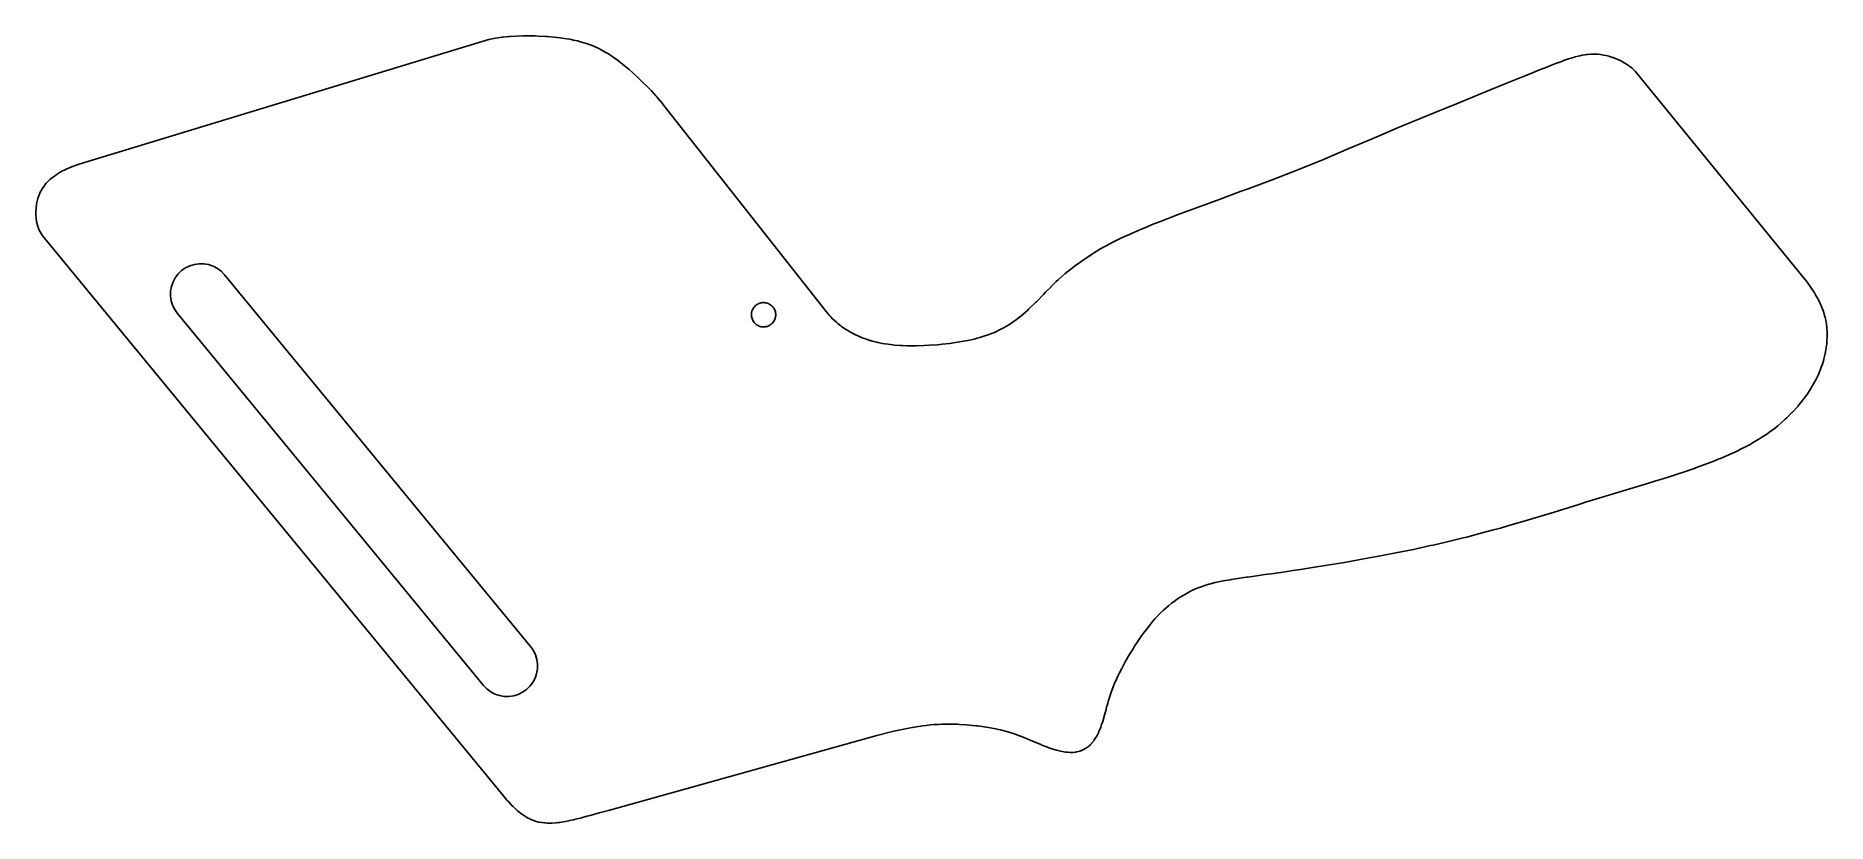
# Model space of a CAD drawing. Header units: metres. Extents: x -72 to 74, y -40 to 25.
import ezdxf

# ---------------------------------------------------------------- set-up
doc = ezdxf.new("R2010")
doc.units = ezdxf.units.M

msp = doc.modelspace()

# ---------------------------------------------------------------- linework, layer by layer
for p, q in [((-35.8557, 24.5261), (-68.8498, 14.4823)), ((-35.3154, 24.6732), (-35.8557, 24.5261)), ((-34.7742, 24.7865), (-35.3154, 24.6732)), ((-34.2287, 24.8689), (-34.7742, 24.7865)), ((-34.1304, 24.8802), (-34.2287, 24.8689)), ((-33.6739, 24.9246), (-34.1304, 24.8802)), ((-33.5772, 24.9323), (-33.6739, 24.9246)), ((-33.0439, 24.9635), (-33.5772, 24.9323)), ((-32.5251, 24.9777), (-33.0439, 24.9635)), ((-31.9098, 24.9724), (-32.5251, 24.9777)), ((-31.5108, 24.966), (-31.9098, 24.9724)), ((-31.2818, 24.957), (-31.5108, 24.966)), ((-30.6375, 24.9254), (-31.2818, 24.957)), ((-30.4948, 24.9162), (-30.6375, 24.9254)), ((-29.9777, 24.874), (-30.4948, 24.9162)), ((-29.4515, 24.8158), (-29.9777, 24.874)), ((-29.3268, 24.7995), (-29.4515, 24.8158)), ((-28.9127, 24.7379), (-29.3268, 24.7995)), ((-28.677, 24.6963), (-28.9127, 24.7379)), ((-28.3604, 24.6341), (-28.677, 24.6963)), ((-28.0421, 24.5604), (-28.3604, 24.6341)), ((-27.7971, 24.4975), (-28.0421, 24.5604)), ((-27.4296, 24.3886), (-27.7971, 24.4975)), ((-27.2255, 24.3211), (-27.4296, 24.3886)), ((-26.8447, 24.1793), (-27.2255, 24.3211)), ((-26.6522, 24.0986), (-26.8447, 24.1793)), ((-26.2899, 23.9332), (-26.6522, 24.0986)), ((-26.0949, 23.8335), (-26.2899, 23.9332)), ((-25.7651, 23.6531), (-26.0949, 23.8335)), ((-25.5671, 23.535), (-25.7651, 23.6531)), ((-25.2683, 23.3439), (-25.5671, 23.535)), ((-25.0793, 23.2166), (-25.2683, 23.3439)), ((-24.7966, 23.0115), (-25.0793, 23.2166)), ((-24.6285, 22.8883), (-24.7966, 23.0115)), ((-24.2081, 22.5534), (-24.6285, 22.8883)), ((-23.8117, 22.2154), (-24.2081, 22.5534)), ((-23.5046, 21.9424), (-23.8117, 22.2154)), ((50.7357, 22.1323), (50.0928, 21.8722)), ((51.1656, 22.3051), (50.7357, 22.1323)), ((51.3131, 22.3639), (51.1656, 22.3051)), ((51.8527, 22.5769), (51.3131, 22.3639)), ((52.2639, 22.7355), (51.8527, 22.5769)), ((52.3547, 22.7698), (52.2639, 22.7355)), ((52.8204, 22.9415), (52.3547, 22.7698)), ((52.8392, 22.9483), (52.8204, 22.9415)), ((53.2525, 23.0907), (52.8392, 22.9483)), ((53.4566, 23.1564), (53.2525, 23.0907)), ((53.6546, 23.2165), (53.4566, 23.1564)), ((53.7946, 23.2567), (53.6546, 23.2165)), ((54.0311, 23.3185), (53.7946, 23.2567)), ((54.1668, 23.3505), (54.0311, 23.3185)), ((54.3712, 23.3932), (54.1668, 23.3505)), ((54.3866, 23.3961), (54.3712, 23.3932)), ((54.591, 23.431), (54.3866, 23.3961)), ((54.7256, 23.4493), (54.591, 23.431)), ((54.8266, 23.4607), (54.7256, 23.4493)), ((55.0524, 23.4783), (54.8266, 23.4607)), ((55.0782, 23.4795), (55.0524, 23.4783)), ((55.3707, 23.4836), (55.0782, 23.4795)), ((55.6058, 23.4723), (55.3707, 23.4836)), ((55.6831, 23.4663), (55.6058, 23.4723)), ((55.865, 23.4459), (55.6831, 23.4663)), ((55.991, 23.4274), (55.865, 23.4459)), ((56.1111, 23.4066), (55.991, 23.4274)), ((56.2943, 23.3687), (56.1111, 23.4066)), ((56.3426, 23.3576), (56.2943, 23.3687)), ((56.5593, 23.3013), (56.3426, 23.3576)), ((56.592, 23.292), (56.5593, 23.3013)), ((56.882, 23.1995), (56.592, 23.292)), ((56.959, 23.172), (56.882, 23.1995)), ((57.1537, 23.0967), (56.959, 23.172)), ((57.358, 23.0083), (57.1537, 23.0967)), ((57.4295, 22.9751), (57.358, 23.0083)), ((57.5803, 22.9008), (57.4295, 22.9751)), ((57.6818, 22.8475), (57.5803, 22.9008)), ((57.8118, 22.7747), (57.6818, 22.8475)), ((57.9171, 22.7119), (57.8118, 22.7747)), ((58.0296, 22.6404), (57.9171, 22.7119)), ((58.1341, 22.5698), (58.0296, 22.6404)), ((58.2235, 22.5063), (58.1341, 22.5698)), ((58.327, 22.4268), (58.2235, 22.5063)), ((58.4545, 22.321), (58.327, 22.4268)), ((58.511, 22.2705), (58.4545, 22.321)), ((58.619, 22.1688), (58.511, 22.2705)), ((58.6707, 22.1149), (58.619, 22.1688)), ((58.7125, 22.0707), (58.6707, 22.1149)), ((58.8115, 21.9557), (58.7125, 22.0707)), ((-23.4327, 21.8777), (-23.5046, 21.9424)), ((-23.1121, 21.584), (-23.4327, 21.8777)), ((-22.7005, 21.1956), (-23.1121, 21.584)), ((-22.3397, 20.8391), (-22.7005, 21.1956)), ((-22.0797, 20.5712), (-22.3397, 20.8391)), ((-21.9785, 20.4645), (-22.0797, 20.5712)), ((47.965, 21.0063), (45.8256, 20.1367)), ((49.4724, 21.6199), (47.965, 21.0063)), ((50.0928, 21.8722), (49.4724, 21.6199)), ((72.3591, 5.36188), (58.8115, 21.9557)), ((-21.7922, 20.263), (-21.9785, 20.4645)), ((-21.6176, 20.0667), (-21.7922, 20.263)), ((-21.5329, 19.97), (-21.6176, 20.0667)), ((-21.2974, 19.6901), (-21.5329, 19.97)), ((-21.2721, 19.6594), (-21.2974, 19.6901)), ((-21.0788, 19.4201), (-21.2721, 19.6594)), ((-20.9577, 19.2681), (-21.0788, 19.4201)), ((-20.6654, 18.8967), (-20.9577, 19.2681)), ((43.7137, 19.2781), (42.6988, 18.8637)), ((45.8256, 20.1367), (43.7137, 19.2781)), ((-7.6432, 2.37395), (-20.6654, 18.8967)), ((40.421, 17.925), (39.6915, 17.6209)), ((41.1668, 18.234), (40.421, 17.925)), ((42.6988, 18.8637), (41.1668, 18.234)), ((36.9389, 16.4574), (35.234, 15.7319)), ((38.2836, 17.0286), (36.9389, 16.4574)), ((38.9791, 17.3221), (38.2836, 17.0286)), ((39.6915, 17.6209), (38.9791, 17.3221)), ((33.1373, 14.8519), (31.0411, 14.003)), ((35.234, 15.7319), (33.1373, 14.8519)), ((-71.1889, 13.3035), (-71.3215, 13.1921)), ((-71.1425, 13.3408), (-71.1889, 13.3035)), ((-70.8435, 13.5609), (-71.1425, 13.3408)), ((-70.8003, 13.5916), (-70.8435, 13.5609)), ((-70.4676, 13.7984), (-70.8003, 13.5916)), ((-70.2205, 13.9329), (-70.4676, 13.7984)), ((-70.1368, 13.9758), (-70.2205, 13.9329)), ((-69.9814, 14.0515), (-70.1368, 13.9758)), ((-69.807, 14.1313), (-69.9814, 14.0515)), ((-69.7254, 14.1664), (-69.807, 14.1313)), ((-69.482, 14.2655), (-69.7254, 14.1664)), ((-69.4517, 14.2769), (-69.482, 14.2655)), ((-69.1627, 14.3816), (-69.4517, 14.2769)), ((-68.8498, 14.4823), (-69.1627, 14.3816)), ((31.036, 14.001), (28.9294, 13.1856)), ((31.0411, 14.003), (31.036, 14.001)), ((-72.256, 11.8112), (-72.3063, 11.6511)), ((-72.2343, 11.8705), (-72.256, 11.8112)), ((-72.153, 12.0742), (-72.2343, 11.8705)), ((-72.1425, 12.0992), (-72.153, 12.0742)), ((-72.0651, 12.2589), (-72.1425, 12.0992)), ((-71.9691, 12.43), (-72.0651, 12.2589)), ((-71.9648, 12.4377), (-71.9691, 12.43)), ((-71.7436, 12.7535), (-71.9648, 12.4377)), ((-71.7388, 12.7596), (-71.7436, 12.7535)), ((-71.6238, 12.8941), (-71.7388, 12.7596)), ((-71.5165, 13.0077), (-71.6238, 12.8941)), ((-71.4867, 13.0374), (-71.5165, 13.0077)), ((-71.3215, 13.1921), (-71.4867, 13.0374)), ((26.4033, 12.243), (24.6621, 11.6035)), ((26.9578, 12.4478), (26.4033, 12.243)), ((28.9294, 13.1856), (26.9578, 12.4478)), ((-72.474, 10.6272), (-72.4758, 10.5795)), ((-72.4758, 10.5795), (-72.4758, 10.3442)), ((-72.4758, 10.3442), (-72.4752, 10.3218)), ((-72.4752, 10.3218), (-72.4578, 10.0454)), ((-72.4613, 10.8262), (-72.474, 10.6272)), ((-72.4539, 10.9019), (-72.4613, 10.8262)), ((-72.4178, 11.1656), (-72.4539, 10.9019)), ((-72.3922, 11.3064), (-72.4178, 11.1656)), ((-72.368, 11.4159), (-72.3922, 11.3064)), ((-72.3344, 11.5518), (-72.368, 11.4159)), ((-72.3063, 11.6511), (-72.3344, 11.5518)), ((21.211, 10.325), (20.3299, 9.98982)), ((21.9621, 10.6074), (21.211, 10.325)), ((22.5038, 10.8091), (21.9621, 10.6074)), ((22.7316, 10.8935), (22.5038, 10.8091)), ((24.6621, 11.6035), (22.7316, 10.8935)), ((-72.4578, 10.0454), (-72.4133, 9.74438)), ((-72.4133, 9.74438), (-72.3459, 9.47757)), ((-72.3459, 9.47757), (-72.3282, 9.41412)), ((-72.3282, 9.41412), (-72.2662, 9.2366)), ((-72.2662, 9.2366), (-72.2495, 9.1935)), ((-72.2495, 9.1935), (-72.1886, 9.0524)), ((-72.1886, 9.0524), (-72.123, 8.91656)), ((-72.123, 8.91656), (-71.965, 8.64893)), ((17.8877, 9.00183), (17.3331, 8.76013)), ((18.1409, 9.11006), (17.8877, 9.00183)), ((18.4823, 9.25194), (18.1409, 9.11006)), ((19.2376, 9.56123), (18.4823, 9.25194)), ((19.7831, 9.77541), (19.2376, 9.56123)), ((20.3299, 9.98982), (19.7831, 9.77541)), ((-71.965, 8.64893), (-71.8837, 8.5343)), ((-71.8837, 8.5343), (-71.7744, 8.39197)), ((-71.7744, 8.39197), (-34.144, -37.2829)), ((14.8035, 7.48206), (14.4861, 7.29169)), ((15.1435, 7.6772), (14.8035, 7.48206)), ((15.372, 7.80296), (15.1435, 7.6772)), ((15.511, 7.87836), (15.372, 7.80296)), ((15.9104, 8.08658), (15.511, 7.87836)), ((15.929, 8.09605), (15.9104, 8.08658)), ((16.3455, 8.30264), (15.929, 8.09605)), ((16.8192, 8.52707), (16.3455, 8.30264)), ((17.0389, 8.62802), (16.8192, 8.52707)), ((17.3331, 8.76013), (17.0389, 8.62802)), ((-60.5187, 5.73868), (-60.1973, 5.96361)), ((-60.1973, 5.96361), (-59.8447, 6.13548)), ((-59.8447, 6.13548), (-59.4695, 6.25006)), ((-59.4695, 6.25006), (-59.081, 6.30457)), ((-59.081, 6.30457), (-58.6888, 6.29761)), ((-58.6888, 6.29761), (-58.3024, 6.22937)), ((-58.3024, 6.22937), (-57.9315, 6.10156)), ((-57.9315, 6.10156), (-57.5852, 5.91728)), ((-57.5852, 5.91728), (-57.272, 5.68111)), ((12.5213, 5.9444), (12.2083, 5.69688)), ((12.7226, 6.09695), (12.5213, 5.9444)), ((13.0726, 6.35269), (12.7226, 6.09695)), ((13.2352, 6.46886), (13.0726, 6.35269)), ((13.6205, 6.73341), (13.2352, 6.46886)), ((13.7497, 6.82069), (13.6205, 6.73341)), ((14.1864, 7.10461), (13.7497, 6.82069)), ((14.2758, 7.16104), (14.1864, 7.10461)), ((14.4861, 7.29169), (14.2758, 7.16104)), ((-61.4175, 4.04948), (-61.3492, 4.43579)), ((-61.3492, 4.43579), (-61.2214, 4.80669)), ((-61.2214, 4.80669), (-61.0372, 5.15302)), ((-61.0372, 5.15302), (-60.801, 5.46625)), ((-60.801, 5.46625), (-60.5187, 5.73868)), ((-57.272, 5.68111), (-56.9996, 5.39885)), ((-56.9996, 5.39885), (-31.887, -25.0821)), ((10.7861, 4.40921), (10.7683, 4.39177)), ((11.2209, 4.83266), (10.7861, 4.40921)), ((11.3788, 4.98039), (11.2209, 4.83266)), ((11.7036, 5.27231), (11.3788, 4.98039)), ((11.9573, 5.4911), (11.7036, 5.27231)), ((12.2083, 5.69688), (11.9573, 5.4911)), ((72.7225, 4.90221), (72.3591, 5.36188)), ((72.8391, 4.75002), (72.7225, 4.90221)), ((73.0741, 4.42528), (72.8391, 4.75002)), ((73.3071, 4.08011), (73.0741, 4.42528)), ((-61.4244, 3.65724), (-61.4175, 4.04948)), ((-61.3699, 3.26875), (-61.4244, 3.65724)), ((-61.2553, 2.89357), (-61.3699, 3.26875)), ((-13.4041, 2.89839), (-13.3328, 2.9483)), ((-13.3328, 2.9483), (-13.2589, 2.99422)), ((-13.2589, 2.99422), (-13.18, 3.03102)), ((-13.18, 3.03102), (-13.0993, 3.06342)), ((-13.0993, 3.06342), (-13.0151, 3.08597)), ((-13.0151, 3.08597), (-12.9302, 3.10382)), ((-12.9302, 3.10382), (-12.8433, 3.11142)), ((-12.8433, 3.11142), (-12.7564, 3.11426)), ((-12.7564, 3.11426), (-12.6697, 3.10666)), ((-12.6697, 3.10666), (-12.5837, 3.09438)), ((-12.5837, 3.09438), (-12.4995, 3.07184)), ((-12.4995, 3.07184), (-12.4169, 3.04475)), ((-12.4169, 3.04475), (-12.3381, 3.00803)), ((-12.3381, 3.00803), (-12.2613, 2.96696)), ((-12.2613, 2.96696), (-12.19, 2.9171)), ((9.5255, 3.1203), (8.9545, 2.56575)), ((9.5497, 3.14424), (9.5255, 3.1203)), ((9.5946, 3.19011), (9.5497, 3.14424)), ((10.1658, 3.77637), (9.5946, 3.19011)), ((10.3425, 3.95895), (10.1658, 3.77637)), ((10.7683, 4.39177), (10.3425, 3.95895)), ((73.4062, 3.92488), (73.3071, 4.08011)), ((73.5385, 3.70699), (73.4062, 3.92488)), ((73.7096, 3.40146), (73.5385, 3.70699)), ((73.7619, 3.30103), (73.7096, 3.40146)), ((73.9681, 2.86223), (73.7619, 3.30103)), ((-61.0835, 2.54092), (-61.2553, 2.89357)), ((-60.8586, 2.21951), (-61.0835, 2.54092)), ((-35.746, -28.2615), (-60.8586, 2.21951)), ((-13.7813, 2.14381), (-13.7737, 2.23065)), ((-13.7785, 2.05704), (-13.7813, 2.14381)), ((-13.7709, 1.97026), (-13.7785, 2.05704)), ((-13.7737, 2.23065), (-13.7614, 2.31673)), ((-13.753, 1.88503), (-13.7709, 1.97026)), ((-13.7614, 2.31673), (-13.7389, 2.40074)), ((-13.7305, 1.80109), (-13.753, 1.88503)), ((-13.7389, 2.40074), (-13.7118, 2.48347)), ((-13.6981, 1.72031), (-13.7305, 1.80109)), ((-13.7118, 2.48347), (-13.6751, 2.56229)), ((-13.6613, 1.64142), (-13.6981, 1.72031)), ((-13.6751, 2.56229), (-13.634, 2.63907)), ((-13.6153, 1.56749), (-13.6613, 1.64142)), ((-13.634, 2.63907), (-13.5842, 2.71025)), ((-13.5655, 1.49632), (-13.6153, 1.56749)), ((-13.5842, 2.71025), (-13.5304, 2.77879)), ((-13.5073, 1.43143), (-13.5655, 1.49632)), ((-13.5304, 2.77879), (-13.4689, 2.84026)), ((-13.4689, 2.84026), (-13.4041, 2.89839)), ((-12.19, 2.9171), (-12.1215, 2.86331)), ((-12.1215, 2.86331), (-12.0601, 2.80185)), ((-12.0601, 2.80185), (-12.002, 2.73701)), ((-11.9832, 1.52303), (-12.037, 1.45448)), ((-12.002, 2.73701), (-11.952, 2.66571)), ((-11.9334, 1.59421), (-11.9832, 1.52303)), ((-11.952, 2.66571), (-11.9061, 2.59187)), ((-11.8923, 1.67099), (-11.9334, 1.59421)), ((-11.9061, 2.59187), (-11.8693, 2.51294)), ((-11.8556, 1.74979), (-11.8923, 1.67099)), ((-11.8693, 2.51294), (-11.8369, 2.43224)), ((-11.8285, 1.83258), (-11.8556, 1.74979)), ((-11.8369, 2.43224), (-11.8144, 2.34821)), ((-11.806, 1.91653), (-11.8285, 1.83258)), ((-11.8144, 2.34821), (-11.7965, 2.263)), ((-11.7937, 2.00275), (-11.806, 1.91653)), ((-11.7965, 2.263), (-11.7889, 2.17642)), ((-11.7861, 2.08936), (-11.7937, 2.00275)), ((-11.7889, 2.17642), (-11.7861, 2.08936)), ((-7.37936, 2.06224), (-7.6432, 2.37395)), ((-7.29906, 1.97702), (-7.37936, 2.06224)), ((-7.09161, 1.76349), (-7.29906, 1.97702)), ((-6.99695, 1.67384), (-7.09161, 1.76349)), ((-6.78011, 1.47855), (-6.99695, 1.67384)), ((-6.68304, 1.39644), (-6.78011, 1.47855)), ((7.72993, 1.55498), (7.55209, 1.43382)), ((7.94196, 1.70975), (7.72993, 1.55498)), ((8.10681, 1.83459), (7.94196, 1.70975)), ((8.31563, 2.00276), (8.10681, 1.83459)), ((8.4778, 2.13731), (8.31563, 2.00276)), ((8.69463, 2.32764), (8.4778, 2.13731)), ((8.83496, 2.45325), (8.69463, 2.32764)), ((8.9545, 2.56575), (8.83496, 2.45325)), ((73.9731, 2.85107), (73.9681, 2.86223)), ((74.1479, 2.39062), (73.9731, 2.85107)), ((74.1862, 2.2724), (74.1479, 2.39062)), ((74.2711, 1.97267), (74.1862, 2.2724)), ((74.2901, 1.89215), (74.2711, 1.97267)), ((74.3407, 1.66652), (74.2901, 1.89215)), ((74.3943, 1.35455), (74.3407, 1.66652)), ((-13.4458, 1.36992), (-13.5073, 1.43143)), ((-13.3775, 1.3163), (-13.4458, 1.36992)), ((-13.3061, 1.26628), (-13.3775, 1.3163)), ((-13.2294, 1.22528), (-13.3061, 1.26628)), ((-13.1505, 1.18851), (-13.2294, 1.22528)), ((-13.0679, 1.16144), (-13.1505, 1.18851)), ((-12.9837, 1.1389), (-13.0679, 1.16144)), ((-12.8977, 1.12662), (-12.9837, 1.1389)), ((-12.811, 1.11902), (-12.8977, 1.12662)), ((-12.7239, 1.12187), (-12.811, 1.11902)), ((-12.6373, 1.12946), (-12.7239, 1.12187)), ((-12.5522, 1.14734), (-12.6373, 1.12946)), ((-12.4681, 1.16986), (-12.5522, 1.14734)), ((-12.3872, 1.20235), (-12.4681, 1.16986)), ((-12.3086, 1.239), (-12.3872, 1.20235)), ((-12.2345, 1.28503), (-12.3086, 1.239)), ((-12.1633, 1.33493), (-12.2345, 1.28503)), ((-12.0986, 1.39293), (-12.1633, 1.33493)), ((-12.037, 1.45448), (-12.0986, 1.39293)), ((-6.44215, 1.20638), (-6.68304, 1.39644)), ((-6.35329, 1.13918), (-6.44215, 1.20638)), ((-6.05203, 0.931335), (-6.35329, 1.13918)), ((-6.0085, 0.901947), (-6.05203, 0.931335)), ((-5.64934, 0.686356), (-6.0085, 0.901947)), ((-5.55458, 0.635803), (-5.64934, 0.686356)), ((-5.28477, 0.496094), (-5.55458, 0.635803)), ((-5.09464, 0.407928), (-5.28477, 0.496094)), ((-4.85796, 0.303207), (-5.09464, 0.407928)), ((-4.70087, 0.241547), (-4.85796, 0.303207)), ((-4.41231, 0.133514), (-4.70087, 0.241547)), ((-4.29929, 0.096573), (-4.41231, 0.133514)), ((-3.95729, -0.010376), (-4.29929, 0.096573)), ((3.98381, 0.019348), (3.76788, -0.024445)), ((4.23941, 0.073608), (3.98381, 0.019348)), ((4.47816, 0.130447), (4.23941, 0.073608)), ((4.72635, 0.192352), (4.47816, 0.130447)), ((4.96185, 0.258118), (4.72635, 0.192352)), ((5.19714, 0.326996), (4.96185, 0.258118)), ((5.4409, 0.406693), (5.19714, 0.326996)), ((5.649, 0.477966), (5.4409, 0.406693)), ((5.90277, 0.574493), (5.649, 0.477966)), ((6.09042, 0.649384), (5.90277, 0.574493)), ((6.33496, 0.756912), (6.09042, 0.649384)), ((6.52477, 0.84462), (6.33496, 0.756912)), ((6.74481, 0.955841), (6.52477, 0.84462)), ((6.94644, 1.06294), (6.74481, 0.955841)), ((7.14957, 1.1803), (6.94644, 1.06294)), ((7.34621, 1.29926), (7.14957, 1.1803)), ((7.55209, 1.43382), (7.34621, 1.29926)), ((74.4317, 1.0376), (74.3943, 1.35455)), ((74.4529, 0.716568), (74.4317, 1.0376)), ((74.4349, -0.114288), (74.4581, 0.392563)), ((74.4581, 0.392563), (74.4529, 0.716568)), ((-3.87637, -0.031937), (-3.95729, -0.010376)), ((-3.49762, -0.129135), (-3.87637, -0.031937)), ((-3.40625, -0.148438), (-3.49762, -0.129135)), ((-3.03143, -0.225418), (-3.40625, -0.148438)), ((-2.83878, -0.256531), (-3.03143, -0.225418)), ((-2.55266, -0.301834), (-2.83878, -0.256531)), ((-2.17346, -0.346161), (-2.55266, -0.301834)), ((-2.05241, -0.360107), (-2.17346, -0.346161)), ((-1.53865, -0.39975), (-2.05241, -0.360107)), ((-1.39833, -0.405884), (-1.53865, -0.39975)), ((-1.02348, -0.4216), (-1.39833, -0.405884)), ((-0.230621, -0.421753), (-1.02348, -0.4216)), ((0.372635, -0.403992), (-0.230621, -0.421753)), ((0.800278, -0.383575), (0.372635, -0.403992)), ((1.47966, -0.332428), (0.800278, -0.383575)), ((1.86456, -0.297058), (1.47966, -0.332428)), ((2.48451, -0.223892), (1.86456, -0.297058)), ((2.95061, -0.160629), (2.48451, -0.223892)), ((3.76788, -0.024445), (2.95061, -0.160629)), ((74.1919, -1.49045), (74.2988, -1.04443)), ((74.2988, -1.04443), (74.3256, -0.910172)), ((74.3256, -0.910172), (74.3808, -0.585983)), ((74.3808, -0.585983), (74.4215, -0.259811)), ((74.4215, -0.259811), (74.4349, -0.114288)), ((73.5519, -3.15689), (73.7372, -2.76665)), ((73.7372, -2.76665), (73.9111, -2.34776)), ((73.9111, -2.34776), (73.9777, -2.17001)), ((73.9777, -2.17001), (74.0621, -1.9249)), ((74.0621, -1.9249), (74.1758, -1.54945)), ((74.1758, -1.54945), (74.1919, -1.49045)), ((72.6551, -4.61659), (72.8067, -4.40306)), ((72.8067, -4.40306), (72.8968, -4.27213)), ((72.8968, -4.27213), (73.1283, -3.91409)), ((73.1283, -3.91409), (73.1481, -3.8819)), ((73.1481, -3.8819), (73.3473, -3.54222)), ((73.3473, -3.54222), (73.4593, -3.33716)), ((73.4593, -3.33716), (73.5519, -3.15689)), ((71.1464, -6.32144), (71.5949, -5.87569)), ((71.5949, -5.87569), (71.6091, -5.86015)), ((71.6091, -5.86015), (72.0379, -5.38855)), ((72.0379, -5.38855), (72.1429, -5.2682)), ((72.1429, -5.2682), (72.4366, -4.90402)), ((72.4366, -4.90402), (72.6551, -4.61659)), ((69.7604, -7.47078), (70.0987, -7.21834)), ((70.0987, -7.21834), (70.4004, -6.97774)), ((70.4004, -6.97774), (70.6449, -6.77396)), ((70.6449, -6.77396), (71.0139, -6.44536)), ((71.0139, -6.44536), (71.1464, -6.32144)), ((67.3543, -8.90916), (67.7495, -8.70775)), ((67.7495, -8.70775), (68.133, -8.50067)), ((68.133, -8.50067), (68.4284, -8.33357)), ((68.4284, -8.33357), (68.8479, -8.08226)), ((68.8479, -8.08226), (69.1004, -7.92267)), ((69.1004, -7.92267), (69.5016, -7.65459)), ((69.5016, -7.65459), (69.7604, -7.47078)), ((63.665, -10.4319), (64.6473, -10.0729)), ((64.6473, -10.0729), (65.0215, -9.92976)), ((65.0215, -9.92976), (65.6075, -9.69514)), ((65.6075, -9.69514), (65.702, -9.65645)), ((65.702, -9.65645), (66.3837, -9.36446)), ((66.3837, -9.36446), (66.5116, -9.30734)), ((66.5116, -9.30734), (67.0669, -9.04984)), ((67.0669, -9.04984), (67.3543, -8.90916)), ((54.6483, -13.2492), (59.638, -11.737)), ((59.638, -11.737), (60.4077, -11.5001)), ((60.4077, -11.5001), (60.9731, -11.3238)), ((60.9731, -11.3238), (61.5089, -11.1537)), ((61.5089, -11.1537), (62.3154, -10.8923)), ((62.3154, -10.8923), (62.589, -10.8012)), ((62.589, -10.8012), (63.6382, -10.4413)), ((63.6382, -10.4413), (63.665, -10.4319)), ((49.401, -14.8525), (50.5135, -14.5182)), ((50.5135, -14.5182), (51.6969, -14.157)), ((51.6969, -14.157), (54.0754, -13.4242)), ((54.0754, -13.4242), (54.6483, -13.2492)), ((44.6083, -16.1721), (44.9036, -16.0975)), ((44.9036, -16.0975), (45.8714, -15.8469)), ((45.8714, -15.8469), (46.2814, -15.7367)), ((46.2814, -15.7367), (47.0876, -15.5178)), ((47.0876, -15.5178), (47.6513, -15.359)), ((47.6513, -15.359), (48.2617, -15.186)), ((48.2617, -15.186), (49.0114, -14.9673)), ((49.0114, -14.9673), (49.401, -14.8525)), ((36.1539, -17.9529), (37.9574, -17.6223)), ((37.9574, -17.6223), (39.0861, -17.4036)), ((39.0861, -17.4036), (40.5277, -17.1095)), ((40.5277, -17.1095), (40.741, -17.0642)), ((40.741, -17.0642), (41.9338, -16.8051)), ((41.9338, -16.8051), (42.1316, -16.7605)), ((42.1316, -16.7605), (43.2955, -16.492)), ((43.2955, -16.492), (43.5195, -16.4386)), ((43.5195, -16.4386), (44.6083, -16.1721)), ((28.8666, -19.1062), (29.4264, -19.0254)), ((29.4264, -19.0254), (29.6375, -18.9948)), ((29.6375, -18.9948), (30.0128, -18.9399)), ((30.0128, -18.9399), (30.6243, -18.8494)), ((30.6243, -18.8494), (31.2589, -18.754)), ((31.2589, -18.754), (31.9145, -18.6536)), ((31.9145, -18.6536), (32.4033, -18.5775)), ((32.4033, -18.5775), (32.5888, -18.5484)), ((32.5888, -18.5484), (33.2794, -18.4384)), ((33.2794, -18.4384), (34.6994, -18.2044)), ((34.6994, -18.2044), (35.1773, -18.1232)), ((35.1773, -18.1232), (36.1539, -17.9529)), ((22.1112, -20.6091), (22.2959, -20.5185)), ((22.2959, -20.5185), (22.5981, -20.3773)), ((22.5981, -20.3773), (22.7797, -20.2996)), ((22.7797, -20.2996), (23.1086, -20.1704)), ((23.1086, -20.1704), (23.257, -20.1155)), ((23.257, -20.1155), (23.7393, -19.9612)), ((23.7393, -19.9612), (23.7792, -19.9507)), ((23.7792, -19.9507), (24.2646, -19.8289)), ((24.2646, -19.8289), (24.4015, -19.7992)), ((24.4015, -19.7992), (24.9076, -19.6975)), ((24.9076, -19.6975), (24.9106, -19.697)), ((24.9106, -19.697), (25.5229, -19.5932)), ((25.5229, -19.5932), (25.5774, -19.5846)), ((25.5774, -19.5846), (26.8173, -19.3988)), ((26.8173, -19.3988), (26.9182, -19.3842)), ((26.9182, -19.3842), (27.3223, -19.3264)), ((27.3223, -19.3264), (28.335, -19.1822)), ((28.335, -19.1822), (28.8666, -19.1062)), ((19.9895, -22.1245), (20.2087, -21.918)), ((20.2087, -21.918), (20.439, -21.7234)), ((20.439, -21.7234), (20.6756, -21.527)), ((20.6756, -21.527), (20.8851, -21.3723)), ((20.8851, -21.3723), (21.148, -21.1813)), ((21.148, -21.1813), (21.3457, -21.054)), ((21.3457, -21.054), (21.6262, -20.8768)), ((21.6262, -20.8768), (21.8152, -20.7706)), ((21.8152, -20.7706), (22.1112, -20.6091)), ((18.6226, -23.6647), (18.8914, -23.3197)), ((18.8914, -23.3197), (19.0418, -23.1402)), ((19.0418, -23.1402), (19.3208, -22.8129)), ((19.3208, -22.8129), (19.5082, -22.6109)), ((19.5082, -22.6109), (19.7554, -22.3492)), ((19.7554, -22.3492), (19.9895, -22.1245)), ((17.6543, -25.0447), (17.8323, -24.7761)), ((17.8323, -24.7761), (18.0516, -24.4486)), ((18.0516, -24.4486), (18.2276, -24.2005)), ((18.2276, -24.2005), (18.4651, -23.8703)), ((18.4651, -23.8703), (18.6226, -23.6647)), ((-31.887, -25.0821), (-31.6621, -25.4035)), ((-31.6621, -25.4035), (-31.4902, -25.7562)), ((-31.4902, -25.7562), (-31.3757, -26.1314)), ((-31.3757, -26.1314), (-31.3212, -26.5199)), ((16.5907, -26.8685), (16.9125, -26.2734)), ((16.9125, -26.2734), (17.2605, -25.6755)), ((17.2605, -25.6755), (17.5209, -25.2568)), ((17.5209, -25.2568), (17.6543, -25.0447)), ((-31.5242, -27.6693), (-31.7084, -28.0156)), ((-31.3963, -27.2984), (-31.5242, -27.6693)), ((-31.3281, -26.9121), (-31.3963, -27.2984)), ((-31.3212, -26.5199), (-31.3281, -26.9121)), ((15.9862, -28.1698), (16.1683, -27.748)), ((16.1683, -27.748), (16.2769, -27.5058)), ((16.2769, -27.5058), (16.4107, -27.2312)), ((16.4107, -27.2312), (16.5907, -26.8685)), ((-35.4736, -28.5437), (-35.746, -28.2615)), ((-35.1604, -28.7799), (-35.4736, -28.5437)), ((-34.814, -28.9642), (-35.1604, -28.7799)), ((-34.4432, -29.092), (-34.814, -28.9642)), ((-34.0568, -29.1602), (-34.4432, -29.092)), ((-33.6646, -29.1672), (-34.0568, -29.1602)), ((-33.2761, -29.1127), (-33.6646, -29.1672)), ((-32.9009, -28.9981), (-33.2761, -29.1127)), ((-32.5483, -28.8262), (-32.9009, -28.9981)), ((-32.2269, -28.6013), (-32.5483, -28.8262)), ((-31.9446, -28.3289), (-32.2269, -28.6013)), ((-31.7084, -28.0156), (-31.9446, -28.3289)), ((15.4926, -29.5737), (15.594, -29.2448)), ((15.594, -29.2448), (15.65, -29.0723)), ((15.65, -29.0723), (15.7109, -28.8981)), ((15.7109, -28.8981), (15.9009, -28.3839)), ((15.9009, -28.3839), (15.9862, -28.1698)), ((15.0326, -31.2046), (15.1785, -30.6982)), ((15.1785, -30.6982), (15.3067, -30.2289)), ((15.3067, -30.2289), (15.3551, -30.0544)), ((15.3551, -30.0544), (15.4437, -29.7386)), ((15.4437, -29.7386), (15.4926, -29.5737)), ((-3.48708, -32.3704), (-2.31888, -32.0693)), ((-2.31888, -32.0693), (-2.0889, -32.0159)), ((-2.0889, -32.0159), (-0.998627, -31.7824)), ((-0.998627, -31.7824), (-0.720032, -31.7303)), ((-0.720032, -31.7303), (-0.392838, -31.6723)), ((-0.392838, -31.6723), (-0.073257, -31.6221)), ((-0.073257, -31.6221), (0.261932, -31.5734)), ((0.261932, -31.5734), (0.562469, -31.5366)), ((0.562469, -31.5366), (0.921066, -31.4982)), ((0.921066, -31.4982), (1.19563, -31.4751)), ((1.19563, -31.4751), (1.59337, -31.4497)), ((1.59337, -31.4497), (1.83232, -31.4391)), ((1.83232, -31.4391), (2.31285, -31.4303)), ((2.31285, -31.4303), (2.48318, -31.4292)), ((2.48318, -31.4292), (3.15375, -31.446)), ((3.15375, -31.446), (3.28339, -31.4533)), ((3.28339, -31.4533), (3.83272, -31.488)), ((3.83272, -31.488), (4.08113, -31.5083)), ((4.08113, -31.5083), (4.623, -31.5619)), ((4.623, -31.5619), (4.7813, -31.5789)), ((4.7813, -31.5789), (5.48804, -31.6761)), ((5.48804, -31.6761), (5.67232, -31.7075)), ((5.67232, -31.7075), (6.23062, -31.8126)), ((6.23062, -31.8126), (6.50659, -31.8714)), ((6.50659, -31.8714), (6.64983, -31.905)), ((6.64983, -31.905), (7.13213, -32.031)), ((7.13213, -32.031), (7.1757, -32.0427)), ((7.1757, -32.0427), (7.68909, -32.2034)), ((7.68909, -32.2034), (7.85645, -32.2614)), ((7.85645, -32.2614), (8.20953, -32.3894)), ((14.5683, -32.3668), (14.683, -32.1368)), ((14.683, -32.1368), (14.7238, -32.0486)), ((14.7238, -32.0486), (14.8439, -31.7545)), ((14.8439, -31.7545), (14.8738, -31.6747)), ((14.8738, -31.6747), (14.9454, -31.4736)), ((14.9454, -31.4736), (15.0326, -31.2046)), ((-25.5, -38.5), (-3.48708, -32.3704)), ((8.20953, -32.3894), (8.37384, -32.4521)), ((8.37384, -32.4521), (9.40446, -32.8774)), ((9.40446, -32.8774), (9.5054, -32.9203)), ((9.5054, -32.9203), (9.96698, -33.1152)), ((9.96698, -33.1152), (10.0495, -33.1492)), ((10.0495, -33.1492), (10.5104, -33.3306)), ((10.5104, -33.3306), (10.6281, -33.3739)), ((10.6281, -33.3739), (10.9332, -33.4787)), ((10.9332, -33.4787), (11.0498, -33.5155)), ((11.0498, -33.5155), (11.252, -33.5746)), ((11.252, -33.5746), (11.5818, -33.655)), ((11.5818, -33.655), (11.593, -33.6575)), ((11.593, -33.6575), (11.843, -33.7033)), ((11.843, -33.7033), (11.9714, -33.7214)), ((11.9714, -33.7214), (12.0997, -33.735)), ((12.0997, -33.735), (12.1876, -33.7418)), ((12.1876, -33.7418), (12.3507, -33.7486)), ((12.3507, -33.7486), (12.4387, -33.7488)), ((12.4387, -33.7488), (12.5871, -33.744)), ((12.5871, -33.744), (12.7724, -33.7254)), ((12.7724, -33.7254), (12.8308, -33.7168)), ((12.8308, -33.7168), (12.8896, -33.7068)), ((12.8896, -33.7068), (13.0423, -33.6739)), ((13.0423, -33.6739), (13.1505, -33.6434)), ((13.1505, -33.6434), (13.2234, -33.6192)), ((13.2234, -33.6192), (13.2741, -33.6008)), ((13.2741, -33.6008), (13.3217, -33.5825)), ((13.3217, -33.5825), (13.4567, -33.5219)), ((13.4567, -33.5219), (13.4794, -33.5106)), ((13.4794, -33.5106), (13.6039, -33.442)), ((13.6039, -33.442), (13.6729, -33.3991)), ((13.6729, -33.3991), (13.704, -33.3786)), ((13.704, -33.3786), (13.7734, -33.3298)), ((13.7734, -33.3298), (13.8693, -33.2556)), ((13.8693, -33.2556), (13.9354, -33.1983)), ((13.9354, -33.1983), (14.0226, -33.1166)), ((14.0226, -33.1166), (14.0358, -33.1039)), ((14.0358, -33.1039), (14.1699, -32.9585)), ((14.1699, -32.9585), (14.1785, -32.9483)), ((14.1785, -32.9483), (14.2675, -32.8379)), ((14.2675, -32.8379), (14.322, -32.7642)), ((14.322, -32.7642), (14.347, -32.7301)), ((14.347, -32.7301), (14.4535, -32.5663)), ((14.4535, -32.5663), (14.4701, -32.5397)), ((14.4701, -32.5397), (14.5683, -32.3668)), ((-34.144, -37.2829), (-33.801, -37.6847)), ((-33.801, -37.6847), (-33.7368, -37.7558)), ((-33.7368, -37.7558), (-33.4221, -38.0902)), ((-33.4221, -38.0902), (-33.3326, -38.1799)), ((-33.3326, -38.1799), (-33.2147, -38.297)), ((-33.2147, -38.297), (-32.9856, -38.5084)), ((-32.9856, -38.5084), (-32.7197, -38.7255)), ((-32.7197, -38.7255), (-32.5177, -38.8713)), ((-32.5177, -38.8713), (-32.4015, -38.9498)), ((-32.4015, -38.9498), (-32.2155, -39.0648)), ((-32.2155, -39.0648), (-32.0959, -39.1315)), ((-32.0959, -39.1315), (-32.0046, -39.1788)), ((-32.0046, -39.1788), (-31.8786, -39.2386)), ((-31.8786, -39.2386), (-31.7654, -39.2871)), ((-31.7654, -39.2871), (-31.6561, -39.3299)), ((-31.6561, -39.3299), (-31.503, -39.3816)), ((-31.503, -39.3816), (-31.4275, -39.4052)), ((-31.4275, -39.4052), (-31.2345, -39.4551)), ((-31.2345, -39.4551), (-31.1922, -39.4644)), ((-31.1922, -39.4644), (-30.9787, -39.5037)), ((-30.9787, -39.5037), (-30.9496, -39.5075)), ((-30.9496, -39.5075), (-30.7429, -39.5321)), ((-30.7429, -39.5321), (-30.6992, -39.5348)), ((-30.6992, -39.5348), (-30.526, -39.545)), ((-30.526, -39.545), (-30.4405, -39.5468)), ((-30.4405, -39.5468), (-30.3271, -39.5473)), ((-30.3271, -39.5473), (-30.1733, -39.544)), ((-30.1733, -39.544), (-30.1432, -39.543)), ((-30.1432, -39.543), (-29.8076, -39.5197)), ((-29.8076, -39.5197), (-29.6126, -39.4976)), ((-29.6126, -39.4976), (-29.5025, -39.4832)), ((-29.5025, -39.4832), (-29.217, -39.4394)), ((-29.217, -39.4394), (-29.0161, -39.4033)), ((-29.0161, -39.4033), (-28.6876, -39.3374)), ((-28.6876, -39.3374), (-28.3836, -39.2697)), ((-28.3836, -39.2697), (-28.1938, -39.2251)), ((-28.1938, -39.2251), (-27.7153, -39.1054)), ((-27.7153, -39.1054), (-27.2671, -38.9874)), ((-27.2671, -38.9874), (-27.0118, -38.9183)), ((-27.0118, -38.9183), (-26.2732, -38.715)), ((-26.2732, -38.715), (-25.5, -38.5))]:
    msp.add_line(p, q)

doc.saveas('drawing.dxf')
